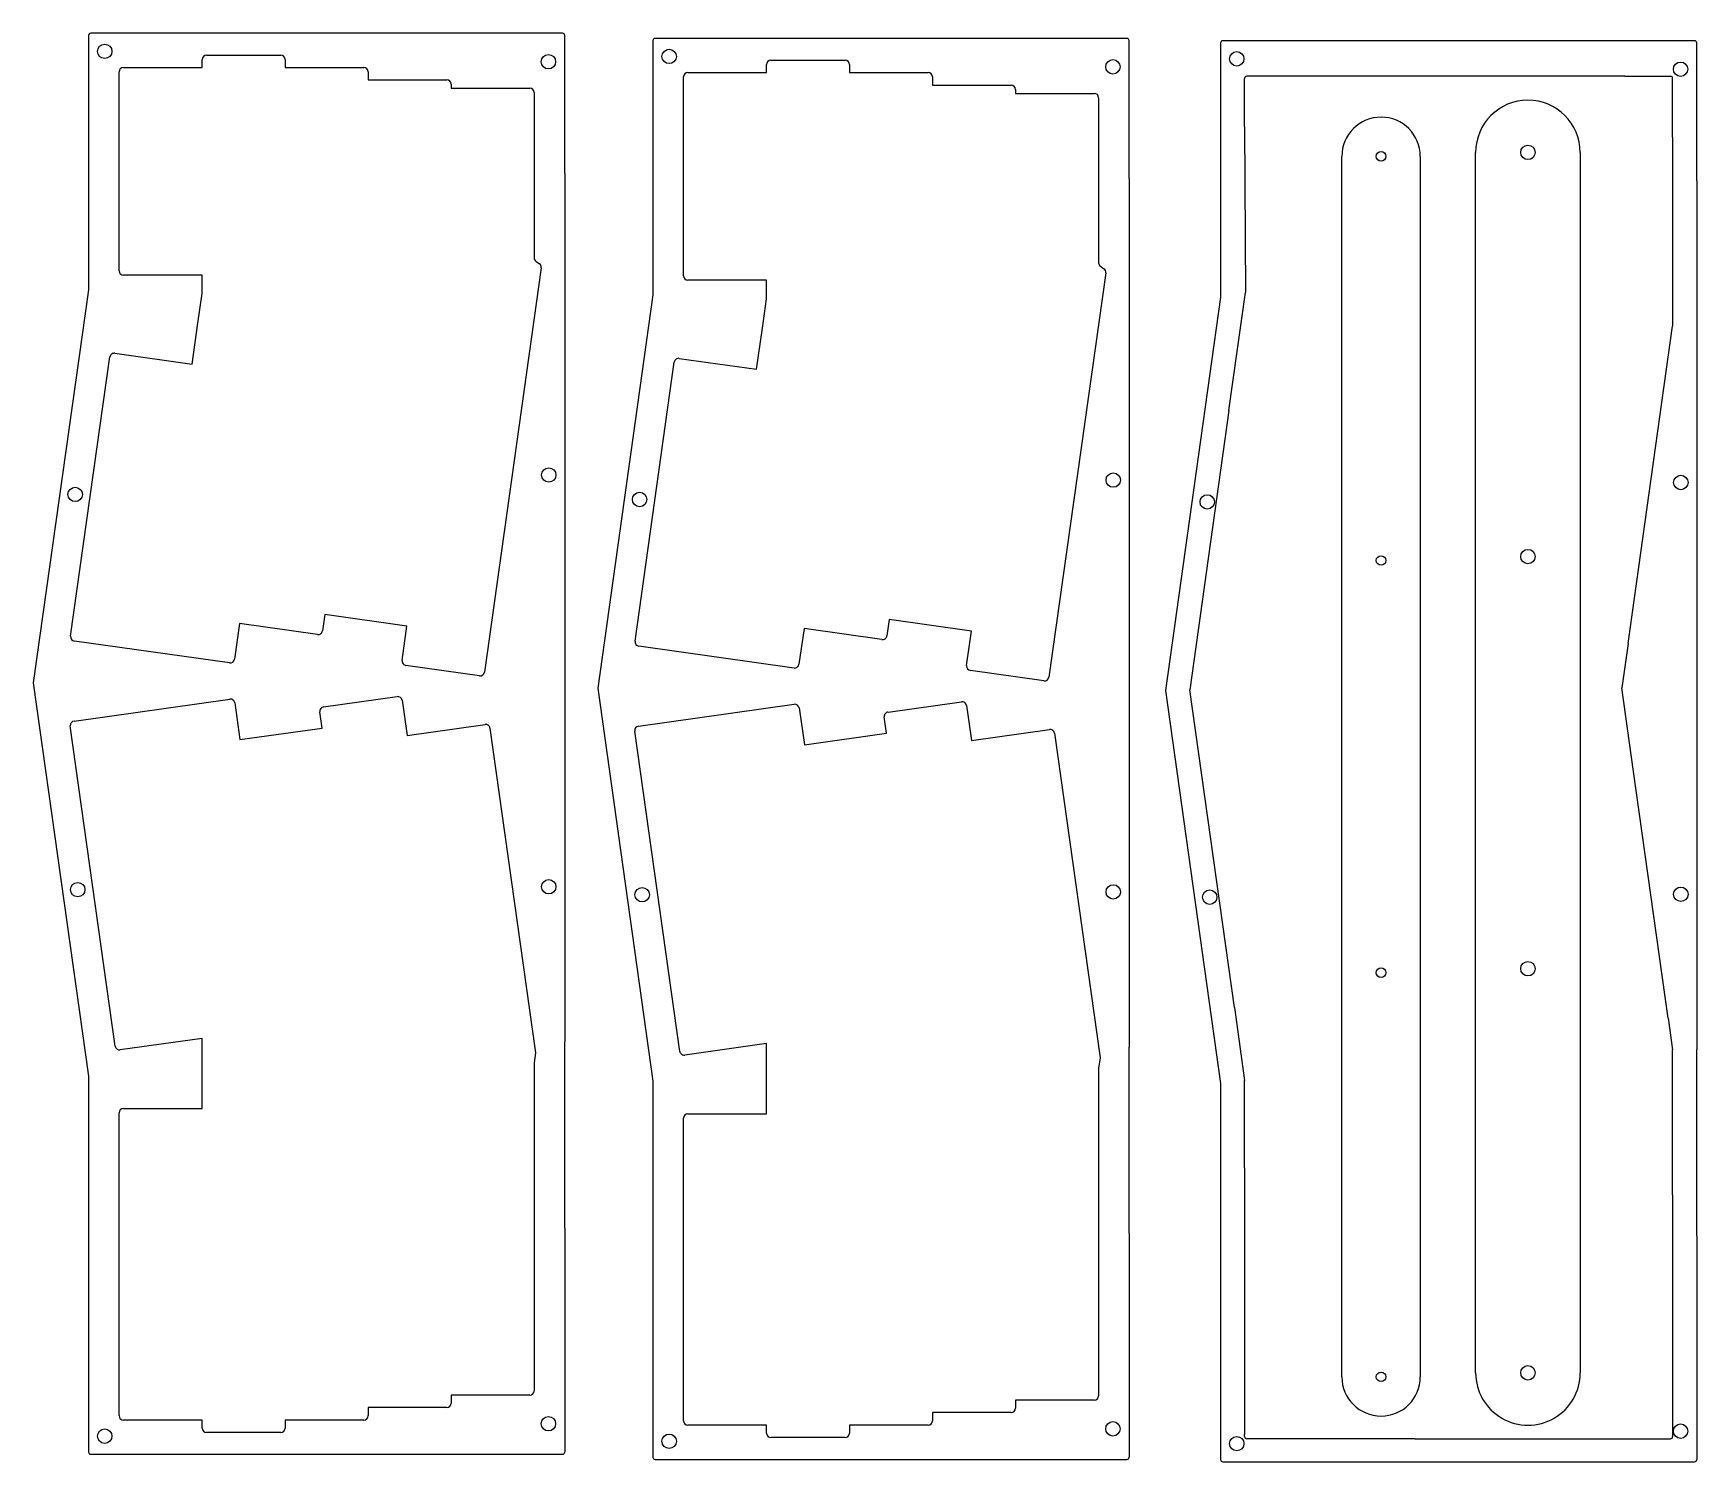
# Model space of a CAD drawing. Header units: millimetres. Extents: x 74 to 455, y -347 to -19.
import ezdxf

# ---------------------------------------------------------------- set-up
doc = ezdxf.new("R2010")
doc.units = ezdxf.units.MM
doc.header["$MEASUREMENT"] = 0
doc.layers.add('BLACK', color=7, linetype='Continuous')

# ---------------------------------------------------------------- blocks, each defined once
blk = doc.blocks.new('Foot2')
at = {"linetype": 'Continuous'}
for p, q in [((17.46, -46.16), (297.46, -46.16)), ((297.46, -70.16), (17.46, -70.16))]:
    blk.add_line(p, q, dxfattribs=at)
for centre in [(17.46, -58.16), (110.18, -58.16), (204.74, -58.16), (297.46, -58.16)]:
    blk.add_circle(centre, 1.65, dxfattribs=at)
for centre, start, end in [((17.46, -58.16), 90, 270), ((297.46, -58.16), 270, 90)]:
    blk.add_arc(centre, 12, start, end, dxfattribs=at)

msp = doc.modelspace()

# ---------------------------------------------------------------- linework, layer by layer
at = {"linetype": 'Continuous'}
for p, q in [((86.35, -19.65), (86.35, -78.01)), ((195.1, -19.15), (86.85, -19.15)), ((195.6, -51.32), (195.6, -19.65)), ((215.86, -20.82), (215.86, -79.17)), ((324.61, -20.32), (216.36, -20.32)), ((325.11, -52.49), (325.11, -20.82)), ((346.09, -21.36), (346.09, -79.72)), ((454.85, -20.86), (346.59, -20.86)), ((455.35, -53.03), (455.35, -21.36)), ((351.62, -40.63), (351.62, -29.51)), ((438.82, -29.01), (352.12, -29.01)), ((438.82, -29.01), (449.32, -29.01)), ((449.82, -43.01), (449.82, -29.51)), ((351.62, -40.63), (351.83, -78.62)), ((449.82, -43.01), (449.82, -86.35)), ((373.92, -327.39), (373.92, -47.39)), ((391.92, -47.39), (391.92, -327.39)), ((195.6, -51.32), (195.6, -85.03)), ((325.11, -52.49), (325.11, -86.19)), ((455.35, -53.03), (455.35, -86.74)), ((188.6, -69.87), (188.6, -70.61)), ((189.01, -71.42), (189.83, -72.02)), ((318.11, -71.04), (318.11, -71.78)), ((318.52, -72.59), (319.33, -73.19)), ((86.35, -78.01), (73.67, -168.21)), ((111.45, -85.63), (112.4, -78.87)), ((215.86, -79.17), (203.18, -169.38)), ((240.96, -86.8), (241.91, -80.04)), ((346.09, -79.72), (333.42, -169.92)), ((348.02, -105.72), (351.83, -78.62)), ((195.6, -85.03), (195.6, -250.57)), ((325.11, -86.19), (325.11, -251.74)), ((439.58, -159.18), (449.82, -86.35)), ((455.35, -86.74), (455.35, -252.29)), ((348.02, -105.72), (339.02, -169.76)), ((439.58, -159.18), (438.16, -169.35)), ((73.67, -168.21), (86.35, -258.42)), ((203.18, -169.38), (215.86, -259.59)), ((333.42, -169.92), (346.09, -260.13)), ((349.27, -242.67), (339.02, -169.76)), ((440.85, -188.52), (438.16, -169.35)), ((448.8, -245.11), (440.85, -188.52)), ((349.27, -242.67), (351.62, -259.42)), ((448.8, -245.11), (449.82, -252.35)), ((195.6, -293.31), (195.6, -250.57)), ((325.11, -294.47), (325.11, -251.74)), ((449.82, -285.67), (449.82, -252.35)), ((455.35, -295.02), (455.35, -252.29)), ((86.35, -258.42), (86.35, -344.66)), ((351.62, -279.48), (351.62, -259.42)), ((215.86, -259.59), (215.86, -345.82)), ((346.09, -260.13), (346.09, -346.37)), ((351.62, -279.48), (351.62, -340.58)), ((449.82, -285.67), (449.82, -337.88)), ((195.6, -293.31), (195.6, -344.66)), ((325.11, -294.47), (325.11, -345.82)), ((455.35, -295.02), (455.35, -346.37)), ((449.82, -337.88), (449.82, -341.11)), ((351.62, -341.11), (351.62, -340.58)), ((390.67, -341.61), (352.12, -341.61)), ((390.67, -341.61), (449.32, -341.61)), ((86.85, -345.16), (195.1, -345.16)), ((216.36, -346.32), (324.61, -346.32)), ((346.59, -346.87), (454.85, -346.87))]:
    msp.add_line(p, q, dxfattribs=at)
for centre, radius in [((90.07, -23.3), 1.65), ((219.58, -24.47), 1.65), ((191.88, -25.68), 1.65), ((321.39, -26.85), 1.65), ((349.81, -25.01), 1.65), ((451.63, -27.39), 1.65), ((382.92, -47.39), 1.1), ((191.95, -120.49), 1.65), ((321.46, -121.66), 1.65), ((451.7, -122.21), 1.65), ((83.29, -124.95), 1.65), ((212.79, -126.11), 1.65), ((343.03, -126.66), 1.65), ((382.92, -140.11), 1.1), ((191.95, -214.96), 1.65), ((83.87, -215.62), 1.65), ((213.38, -216.79), 1.65), ((321.46, -216.13), 1.65), ((343.61, -217.34), 1.65), ((451.7, -216.68), 1.65), ((382.92, -234.68), 1.1), ((382.92, -327.39), 1.1), ((90.07, -341.01), 1.65), ((191.88, -338.15), 1.65), ((321.39, -339.32), 1.65), ((451.63, -339.86), 1.65), ((219.58, -342.18), 1.65), ((349.81, -342.72), 1.65)]:
    msp.add_circle(centre, radius, dxfattribs=at)
for centre, radius, start, end in [((86.85, -19.65), 0.5, 90, 180), ((195.1, -19.65), 0.5, 0, 90), ((216.36, -20.82), 0.5, 90, 180), ((324.61, -20.82), 0.5, 0, 90), ((346.59, -21.36), 0.5, 90, 180), ((454.85, -21.36), 0.5, 0, 90), ((352.12, -29.51), 0.5, 90, 180), ((449.32, -29.51), 0.5, 0, 90), ((382.92, -47.39), 9, 0, 180), ((189.6, -70.61), 1, 180, 233.7845), ((189.24, -72.82), 1, 352, 53.7845), ((319.11, -71.78), 1, 180, 233.7845), ((318.74, -73.99), 1, 352, 53.7845), ((382.92, -327.39), 9, 180, 0), ((352.12, -341.11), 0.5, 180, 270), ((449.32, -341.11), 0.5, 270, 0), ((86.85, -344.66), 0.5, 180, 270), ((195.1, -344.66), 0.5, 270, 0), ((216.36, -345.82), 0.5, 180, 270), ((324.61, -345.82), 0.5, 270, 0), ((346.59, -346.37), 0.5, 180, 270), ((454.85, -346.37), 0.5, 270, 0)]:
    msp.add_arc(centre, radius, start, end, dxfattribs=at)
at = {"layer": 'BLACK', "linetype": 'Continuous'}
for p, q in [((112.4, -27.01), (112.4, -25.15)), ((113.4, -24.15), (130.45, -24.15)), ((131.45, -25.15), (131.45, -27.01)), ((241.91, -28.17), (241.91, -26.32)), ((242.91, -25.32), (259.96, -25.32)), ((260.96, -26.32), (260.96, -28.17)), ((93.35, -73.63), (93.35, -28.01)), ((94.35, -27.01), (112.4, -27.01)), ((131.45, -27.01), (149.5, -27.01)), ((150.5, -28.01), (150.5, -29.86)), ((150.5, -29.86), (168.55, -29.86)), ((222.86, -74.8), (222.86, -29.17)), ((223.86, -28.17), (241.91, -28.17)), ((260.96, -28.17), (279.01, -28.17)), ((280.01, -29.17), (280.01, -31.03)), ((169.55, -30.86), (169.55, -31.77)), ((169.55, -31.77), (187.6, -31.77)), ((188.6, -32.77), (188.6, -69.87)), ((280.01, -31.03), (298.06, -31.03)), ((299.06, -32.03), (299.06, -32.94)), ((299.06, -32.94), (317.11, -32.94)), ((318.11, -33.94), (318.11, -71.04)), ((112.4, -74.63), (94.35, -74.63)), ((112.4, -78.87), (112.4, -74.63)), ((190.23, -72.96), (177.19, -165.71)), ((241.91, -75.8), (223.86, -75.8)), ((241.91, -80.04), (241.91, -75.8)), ((319.73, -74.13), (306.7, -166.87)), ((110.13, -95.06), (111.45, -85.63)), ((239.63, -96.23), (240.96, -86.8)), ((82.25, -157.46), (91.25, -93.41)), ((92.38, -92.56), (110.13, -95.06)), ((211.76, -158.62), (220.76, -94.58)), ((221.89, -93.73), (239.63, -96.23)), ((140.55, -152.51), (140.02, -156.23)), ((159.41, -155.16), (140.55, -152.51)), ((121.02, -154.57), (119.85, -162.75)), ((138.89, -157.08), (121.02, -154.57)), ((158.32, -163.06), (159.41, -155.16)), ((250.52, -155.74), (249.36, -163.92)), ((268.4, -158.25), (250.52, -155.74)), ((270.05, -153.68), (269.53, -157.4)), ((288.91, -156.33), (270.05, -153.68)), ((287.83, -164.22), (288.91, -156.33)), ((118.72, -163.6), (83.1, -158.59)), ((248.23, -164.77), (212.61, -159.75)), ((176.06, -166.56), (159.18, -164.18)), ((305.57, -167.72), (288.68, -165.35)), ((140.28, -173.71), (157.17, -171.33)), ((83.02, -176.94), (118.77, -171.92)), ((119.9, -172.77), (121.09, -181.21)), ((139.95, -178.56), (139.43, -174.84)), ((158.3, -172.18), (159.45, -180.23)), ((212.53, -178.11), (248.28, -173.09)), ((249.41, -173.94), (250.59, -182.38)), ((269.79, -174.87), (286.67, -172.5)), ((287.8, -173.35), (288.96, -181.4)), ((92.5, -251.55), (82.17, -178.07)), ((121.09, -181.21), (139.95, -178.56)), ((159.45, -180.23), (177.33, -177.72)), ((178.46, -178.57), (188.92, -253.04)), ((222.01, -252.72), (211.68, -179.24)), ((269.46, -179.73), (268.93, -176)), ((288.96, -181.4), (306.83, -178.88)), ((250.59, -182.38), (269.46, -179.73)), ((307.96, -179.73), (318.43, -254.2)), ((112.4, -249.76), (93.63, -252.4)), ((112.4, -265.86), (112.4, -249.76)), ((241.91, -250.93), (223.14, -253.57)), ((241.91, -267.03), (241.91, -250.93)), ((188.92, -253.04), (188.6, -255.38)), ((188.6, -255.38), (188.6, -330.58)), ((318.43, -254.2), (318.11, -256.55)), ((318.11, -256.55), (318.11, -331.75)), ((93.35, -336.3), (93.35, -266.86)), ((94.35, -265.86), (112.4, -265.86)), ((223.86, -267.03), (241.91, -267.03)), ((222.86, -337.47), (222.86, -268.03)), ((187.6, -331.58), (169.55, -331.58)), ((169.55, -331.58), (169.55, -333.44)), ((168.55, -334.44), (150.5, -334.44)), ((150.5, -334.44), (150.5, -336.3)), ((298.06, -335.61), (280.01, -335.61)), ((280.01, -335.61), (280.01, -337.47)), ((317.11, -332.75), (299.06, -332.75)), ((299.06, -332.75), (299.06, -334.61)), ((112.4, -337.3), (94.35, -337.3)), ((112.4, -339.16), (112.4, -337.3)), ((149.5, -337.3), (131.45, -337.3)), ((131.45, -337.3), (131.45, -339.16)), ((241.91, -338.47), (223.86, -338.47)), ((241.91, -340.32), (241.91, -338.47)), ((279.01, -338.47), (260.96, -338.47)), ((260.96, -338.47), (260.96, -340.32)), ((130.45, -340.16), (113.4, -340.16)), ((259.96, -341.32), (242.91, -341.32))]:
    msp.add_line(p, q, dxfattribs=at)
for centre, start, end in [((113.4, -25.15), 90, 180), ((130.45, -25.15), 0, 90), ((242.91, -26.32), 90, 180), ((259.96, -26.32), 0, 90), ((94.35, -28.01), 90, 180), ((149.5, -28.01), 0, 90), ((168.55, -30.86), 0, 90), ((223.86, -29.17), 90, 180), ((279.01, -29.17), 0, 90), ((187.6, -32.77), 0, 90), ((298.06, -32.03), 0, 90), ((317.11, -33.94), 0, 90), ((94.35, -73.63), 180, 270), ((223.86, -74.8), 180, 270), ((92.24, -93.55), 81.973, 172.0002), ((221.75, -94.72), 81.973, 172.0002), ((139.03, -156.09), 261.9974, 352.0066), ((83.24, -157.6), 172.0002, 261.9862), ((212.75, -158.76), 172.0002, 261.9862), ((268.54, -157.26), 261.9974, 352.0066), ((118.86, -162.61), 261.9862, 351.8856), ((159.31, -163.19), 172.1772, 262.0007), ((248.37, -163.78), 261.9862, 351.8856), ((176.2, -165.57), 262.0007, 352), ((288.82, -164.36), 172.1772, 262.0007), ((305.71, -166.73), 262.0007, 352), ((157.31, -172.32), 8.1781, 97.9993), ((118.91, -172.91), 8.0033, 98.0008), ((140.42, -174.7), 97.9993, 188.0018), ((248.42, -174.08), 8.0033, 98.0008), ((269.92, -175.86), 97.9993, 188.0018), ((286.81, -173.49), 8.1781, 97.9993), ((83.16, -177.93), 98.0008, 188.0008), ((177.47, -178.71), 8.0001, 98.0025), ((212.67, -179.1), 98.0008, 188.0008), ((306.97, -179.87), 8.0001, 98.0025), ((93.49, -251.41), 188.0008, 278.0193), ((223, -252.58), 188.0008, 278.0193), ((94.35, -266.86), 90, 180), ((223.86, -268.03), 90, 180), ((187.6, -330.58), 270, 0), ((317.11, -331.75), 270, 0), ((168.55, -333.44), 270, 0), ((298.06, -334.61), 270, 0), ((94.35, -336.3), 180, 270), ((113.4, -339.16), 180, 270), ((130.45, -339.16), 270, 0), ((149.5, -336.3), 270, 0), ((223.86, -337.47), 180, 270), ((279.01, -337.47), 270, 0), ((242.91, -340.32), 180, 270), ((259.96, -340.32), 270, 0)]:
    msp.add_arc(centre, 1, start, end, dxfattribs=at)

# ---------------------------------------------------------------- block references
at = {"linetype": 'Continuous', "rotation": 270}
msp.add_blockref('Foot2', (474.78, -29.02), dxfattribs=at)

doc.saveas('drawing.dxf')
